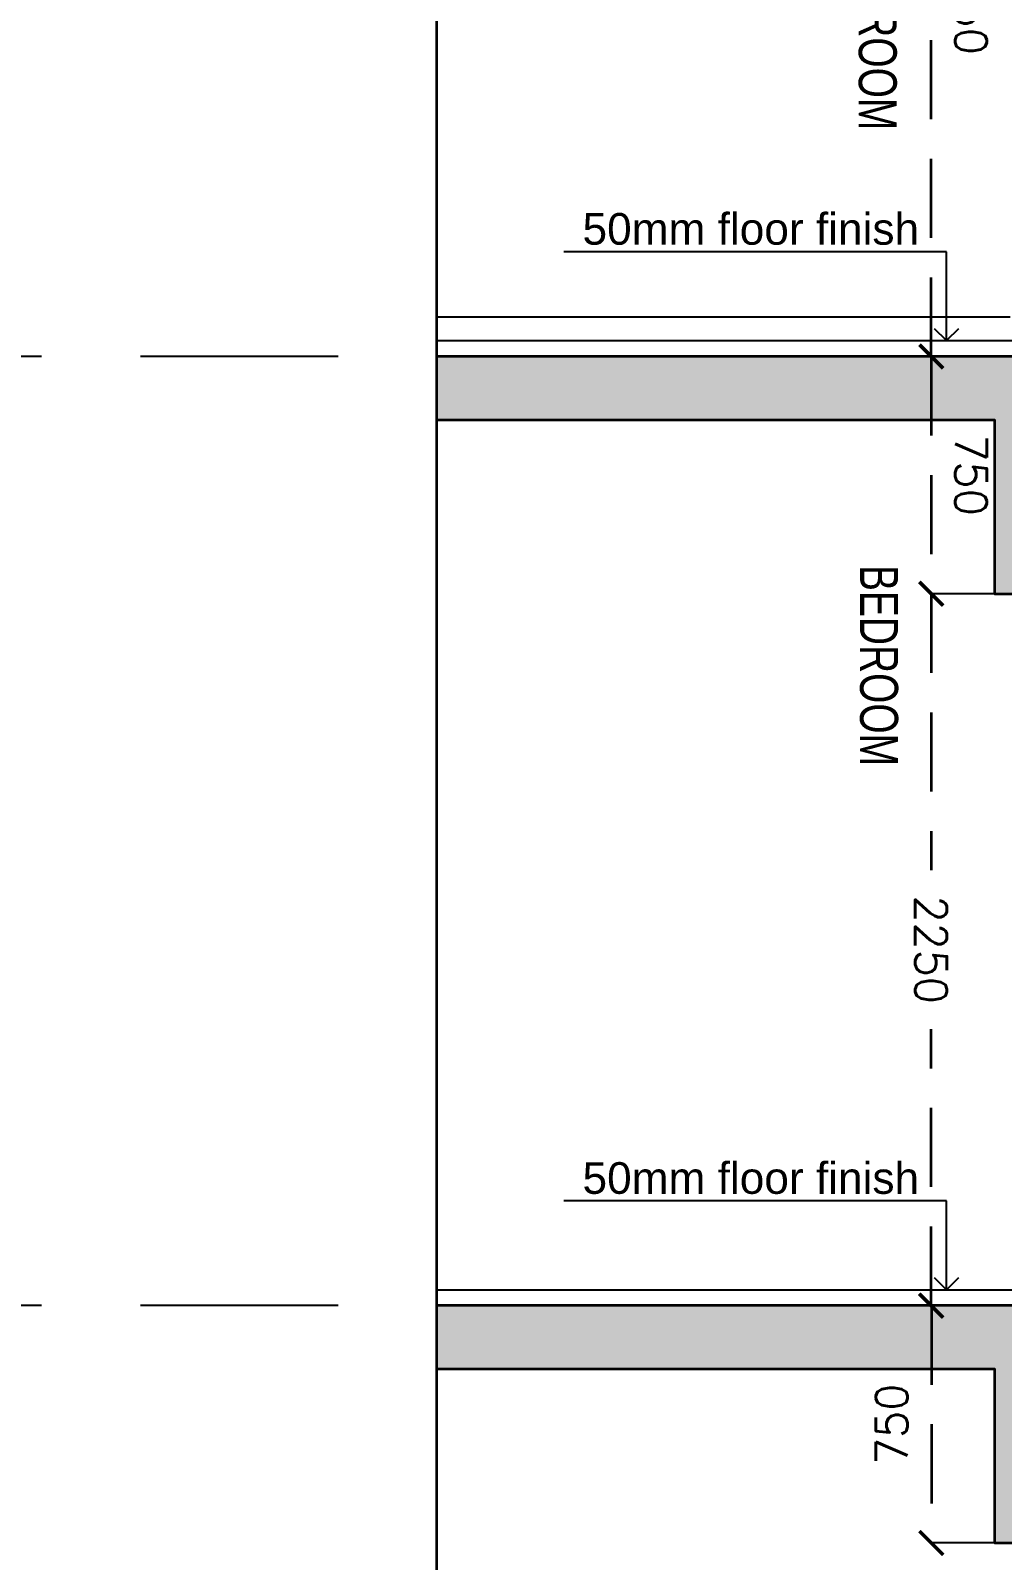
# Model space of a CAD drawing. Header units: millimetres. Extents: x 1066295 to 1300022, y -5734212 to -5454663.
# Drawn here: x 1117756 to 1120826, y -5541799 to -5536963 of the extents above; entities that cross this region are included whole.
import ezdxf

# ---------------------------------------------------------------- set-up
doc = ezdxf.new("R2010")
doc.units = ezdxf.units.MM
doc.header["$LTSCALE"] = 1000
doc.header["$MEASUREMENT"] = 0
for name, pattern in [('AUDIT_D_120904163729-0', [0]), ('T9_PROFILE SECTIONS$0$AUDIT_D_120904163729-0', [0]), ('T9_PROFILE SECTIONS$0$HIDDEN', [0.375, 0.25, -0.125]), ('T9_PROFILE SECTIONS$0$HIDDEN2', [0.1875, 0.125, -0.0625])]:
    doc.linetypes.add(name, pattern=pattern)
doc.layers.get('0').update_dxf_attribs({"linetype": 'AUDIT_D_120904163729-0'})
for name, color, linetype, lineweight in [('T9_PROFILE SECTIONS$0$A-DIMENSION', 2, 'Continuous', 35), ('T9_PROFILE SECTIONS$0$A-SLAB', 3, 'Continuous', 35), ('T9_PROFILE SECTIONS$0$a-Text', 4, 'Continuous', 0), ('T9_PROFILE SECTIONS$0$R0-18-10-2014-T1-1st Podium Floor Plan$0$Text', 7, 'Continuous', 0)]:
    doc.layers.add(name, color=color, linetype=linetype, lineweight=lineweight)
for name, color, linetype in [('T9_PROFILE SECTIONS$0$F.F.L', 36, 'Continuous'), ('T9_PROFILE SECTIONS$0$HATCH 150', 8, 'Continuous'), ('T9_PROFILE SECTIONS$0$Leader', 2, 'T9_PROFILE SECTIONS$0$AUDIT_D_120904163729-0'), ('T9_PROFILE SECTIONS$0$LEVEL', 7, 'Continuous')]:
    doc.layers.add(name, color=color, linetype=linetype)
doc.styles.add('T9_PROFILE SECTIONS$0$ARIAL ARROW', font='arial.ttf')
doc.styles.add('T9_PROFILE SECTIONS$0$Romans 1', font='romans.shx', dxfattribs={"height": 100})
doc.styles.add('T9_PROFILE SECTIONS$0$RSP_TXT 500', font='swisscl.ttf', dxfattribs={"height": 250})
doc.dimstyles.new('T9_PROFILE SECTIONS$0$ALPINE S', dxfattribs={"dimscale": 0, "dimtxt": 100, "dimasz": 75, "dimexe": 0, "dimexo": 0, "dimgap": 75, "dimtad": 1, "dimdec": 0, "dimzin": 0, "dimdsep": 46, "dimtxsty": 'T9_PROFILE SECTIONS$0$Romans 1', "dimblk": 'T9_PROFILE SECTIONS$0$_ArchTick', "dimcen": 0.09, "dimclrd": 256, "dimclre": 256, "dimclrt": 7, "dimadec": 0, "dimazin": 0, "dimtfac": 1, "dimtdec": 0, "dimtofl": 0, "dimtmove": 1, "dimatfit": 0, "dimldrblk": 'T9_PROFILE SECTIONS$0$_Open90', "dimfxl": 1, "dimtolj": 1, "dimtzin": 0, "dimarcsym": 0})

# ---------------------------------------------------------------- blocks, each defined once
blk = doc.blocks.new('T9_PROFILE SECTIONS$0$_ArchTick')
at = {"color": 0, "linetype": 'ByBlock', "const_width": 0.15}
blk.add_lwpolyline([(-0.5, -0.5), (0.5, 0.5)], dxfattribs=at)
blk = doc.blocks.new('*D856')
at = {"layer": 'T9_PROFILE SECTIONS$0$A-DIMENSION', "linetype": 'T9_PROFILE SECTIONS$0$HIDDEN', "lineweight": -2, "transparency": 16777216}
for p, q in [((1122546.2, -5538595.1), (1122346.7, -5538595.1)), ((1122546.2, -5539345.1), (1122346.7, -5539345.1))]:
    blk.add_line(p, q, dxfattribs=at)
at = {"layer": 'T9_PROFILE SECTIONS$0$A-DIMENSION', "linetype": 'T9_PROFILE SECTIONS$0$HIDDEN', "transparency": 16777216}
blk.add_line((1122346.7, -5538595.1), (1122346.7, -5539345.1), dxfattribs=at)
at = {"layer": 'T9_PROFILE SECTIONS$0$A-DIMENSION', "linetype": 'ByBlock', "transparency": 16777216, "xscale": 75, "yscale": 75, "zscale": 75}
for p, rotation in [((1122346.7, -5538595.1), 90), ((1122346.7, -5539345.1), 270)]:
    blk.add_blockref('T9_PROFILE SECTIONS$0$_ArchTick', p, dxfattribs=dict(at, rotation=rotation))
at = {"layer": 'T9_PROFILE SECTIONS$0$A-DIMENSION', "color": 7, "linetype": 'ByBlock', "transparency": 16777216, "insert": (1122221.7, -5538970.1), "char_height": 100, "attachment_point": 5, "rotation": 90, "style": 'T9_PROFILE SECTIONS$0$Romans 1'}
blk.add_mtext('\\A1;750', dxfattribs=at)
blk = doc.blocks.new('T9_PROFILE SECTIONS$0$_Open90')
at = {"color": 0, "linetype": 'ByBlock', "lineweight": -2}
for p, q in [((0, 0), (-1, 0)), ((-0.5, 0.5), (0, 0)), ((0, 0), (-0.5, -0.5))]:
    blk.add_line(p, q, dxfattribs=at)
blk = doc.blocks.new('*D857')
at = {"layer": 'T9_PROFILE SECTIONS$0$A-DIMENSION', "linetype": 'T9_PROFILE SECTIONS$0$HIDDEN', "lineweight": -2, "transparency": 16777216}
for p, q in [((1122546.2, -5536345.1), (1122345.8, -5536345.1)), ((1122546.2, -5538595.1), (1122345.8, -5538595.1))]:
    blk.add_line(p, q, dxfattribs=at)
at = {"layer": 'T9_PROFILE SECTIONS$0$A-DIMENSION', "linetype": 'T9_PROFILE SECTIONS$0$HIDDEN', "transparency": 16777216}
for p, q in [((1122345.8, -5536345.1), (1122345.8, -5537218.9)), ((1122345.8, -5538595.1), (1122345.8, -5537721.2))]:
    blk.add_line(p, q, dxfattribs=at)
at = {"layer": 'T9_PROFILE SECTIONS$0$A-DIMENSION', "linetype": 'ByBlock', "transparency": 16777216, "xscale": 75, "yscale": 75, "zscale": 75}
for p, rotation in [((1122345.8, -5536345.1), 90), ((1122345.8, -5538595.1), 270)]:
    blk.add_blockref('T9_PROFILE SECTIONS$0$_ArchTick', p, dxfattribs=dict(at, rotation=rotation))
at = {"layer": 'T9_PROFILE SECTIONS$0$A-DIMENSION', "color": 7, "linetype": 'ByBlock', "transparency": 16777216, "insert": (1122345.8, -5537470.1), "char_height": 100, "attachment_point": 5, "rotation": 270, "style": 'T9_PROFILE SECTIONS$0$Romans 1'}
blk.add_mtext('\\A1;2250', dxfattribs=at)
blk = doc.blocks.new('*D218')
at = {"layer": 'T9_PROFILE SECTIONS$0$A-DIMENSION', "linetype": 'T9_PROFILE SECTIONS$0$HIDDEN', "lineweight": -2, "transparency": 16777216}
for p, q in [((1323371.8, -5676244.4), (1323371.8, -5676044.8)), ((1325621.8, -5676244.4), (1325621.8, -5676044.8))]:
    blk.add_line(p, q, dxfattribs=at)
at = {"layer": 'T9_PROFILE SECTIONS$0$A-DIMENSION', "linetype": 'T9_PROFILE SECTIONS$0$HIDDEN', "transparency": 16777216}
blk.add_line((1323371.8, -5676044.8), (1325621.8, -5676044.8), dxfattribs=at)
at = {"layer": 'T9_PROFILE SECTIONS$0$A-DIMENSION', "linetype": 'ByBlock', "transparency": 16777216, "xscale": 75, "yscale": 75, "zscale": 75, "rotation": 180}
blk.add_blockref('T9_PROFILE SECTIONS$0$_ArchTick', (1323371.8, -5676044.8), dxfattribs=at)
at = {"layer": 'T9_PROFILE SECTIONS$0$A-DIMENSION', "linetype": 'ByBlock', "transparency": 16777216, "xscale": 75, "yscale": 75, "zscale": 75}
blk.add_blockref('T9_PROFILE SECTIONS$0$_ArchTick', (1325621.8, -5676044.8), dxfattribs=at)
at = {"layer": 'T9_PROFILE SECTIONS$0$A-DIMENSION', "color": 7, "linetype": 'ByBlock', "transparency": 16777216, "insert": (1324496.8, -5676169.8), "char_height": 100, "attachment_point": 5, "rotation": 180, "style": 'T9_PROFILE SECTIONS$0$Romans 1'}
blk.add_mtext('\\A1;2250', dxfattribs=at)
blk = doc.blocks.new('*D219')
at = {"layer": 'T9_PROFILE SECTIONS$0$A-DIMENSION', "linetype": 'T9_PROFILE SECTIONS$0$HIDDEN', "lineweight": -2, "transparency": 16777216}
for p, q in [((1322621.8, -5676244.4), (1322621.8, -5676044.8)), ((1323371.8, -5676244.4), (1323371.8, -5676044.8))]:
    blk.add_line(p, q, dxfattribs=at)
at = {"layer": 'T9_PROFILE SECTIONS$0$A-DIMENSION', "linetype": 'T9_PROFILE SECTIONS$0$HIDDEN', "transparency": 16777216}
blk.add_line((1323371.8, -5676044.8), (1322621.8, -5676044.8), dxfattribs=at)
at = {"layer": 'T9_PROFILE SECTIONS$0$A-DIMENSION', "linetype": 'ByBlock', "transparency": 16777216, "xscale": 75, "yscale": 75, "zscale": 75, "rotation": 180}
blk.add_blockref('T9_PROFILE SECTIONS$0$_ArchTick', (1322621.8, -5676044.8), dxfattribs=at)
at = {"layer": 'T9_PROFILE SECTIONS$0$A-DIMENSION', "linetype": 'ByBlock', "transparency": 16777216, "xscale": 75, "yscale": 75, "zscale": 75}
blk.add_blockref('T9_PROFILE SECTIONS$0$_ArchTick', (1323371.8, -5676044.8), dxfattribs=at)
at = {"layer": 'T9_PROFILE SECTIONS$0$A-DIMENSION', "color": 7, "linetype": 'ByBlock', "transparency": 16777216, "insert": (1322996.8, -5676169.8), "char_height": 100, "attachment_point": 5, "rotation": 180, "style": 'T9_PROFILE SECTIONS$0$Romans 1'}
blk.add_mtext('\\A1;750', dxfattribs=at)
blk = doc.blocks.new('T9_PROFILE SECTIONS$0$87i')
at = {"layer": 'T9_PROFILE SECTIONS$0$HATCH 150'}
h = blk.add_hatch(color=8, dxfattribs=at)
h.dxf.hatch_style = 1
h.paths.add_polyline_path([(1323521.8, -5677944.4), (1323371.8, -5677944.4), (1323221.8, -5677944.4), (1323221.8, -5676444.4), (1323371.8, -5676444.4), (1323371.8, -5674481), (1323171.8, -5674481), (1323171.8, -5676244.4), (1322621.8, -5676244.4), (1322621.8, -5676444.4), (1323021.8, -5676444.4), (1323021.8, -5677944.4), (1322621.8, -5677944.4), (1322621.8, -5678104.4), (1323521.8, -5678104.4)])
at = {"layer": 'T9_PROFILE SECTIONS$0$A-SLAB', "linetype": 'ByBlock'}
blk.add_lwpolyline([(1323521.8, -5677944.4), (1323371.8, -5677944.4), (1323221.8, -5677944.4), (1323221.8, -5676444.4), (1323371.8, -5676444.4), (1323371.8, -5674481), (1323171.8, -5674481), (1323171.8, -5676244.4), (1322621.8, -5676244.4), (1322621.8, -5676444.4), (1323021.8, -5676444.4), (1323021.8, -5677944.4), (1322621.8, -5677944.4), (1322621.8, -5678104.4), (1323521.8, -5678104.4)], close=True, dxfattribs=at)
at = {"layer": 'T9_PROFILE SECTIONS$0$F.F.L', "linetype": 'Continuous', "ltscale": 0.1}
blk.add_lwpolyline([(1323421.8, -5674481), (1323421.8, -5676444.4), (1323411.8, -5676444.4), (1323411.8, -5677944.4)], dxfattribs=at)
at = {"layer": 'T9_PROFILE SECTIONS$0$F.F.L', "color": 8, "linetype": 'Continuous', "ltscale": 0.1}
blk.add_lwpolyline([(1323496.8, -5674481), (1323496.8, -5676294.4)], dxfattribs=at)
at = {"layer": 'T9_PROFILE SECTIONS$0$a-Text', "linetype": 'ByBlock', "style": 'T9_PROFILE SECTIONS$0$RSP_TXT 500'}
blk.add_text('BEDROOM', height=120, rotation=180, dxfattribs=at).set_placement((1324722.1, -5675815.5))
at = {"layer": 'T9_PROFILE SECTIONS$0$R0-18-10-2014-T1-1st Podium Floor Plan$0$Text', "insert": (1323723.7, -5674942.7), "char_height": 100, "width": 1133.401, "attachment_point": 7, "rotation": 270, "style": 'T9_PROFILE SECTIONS$0$ARIAL ARROW'}
blk.add_mtext('50mm floor finish   ', dxfattribs=at)
at = {"layer": 'T9_PROFILE SECTIONS$0$A-DIMENSION', "linetype": 'ByBlock'}
for base, p1, p2, picture, middle in [((1322621.8, -5676044.8), (1323371.8, -5676244.4, 0), (1322621.8, -5676244.4, 0), '*D219', (1322996.8, -5676169.8)), ((1325621.8, -5676044.8), (1323371.8, -5676244.4), (1325621.8, -5676244.4, 0), '*D218', (1324496.8, -5676169.8))]:
    dim = blk.add_linear_dim(base=base, p1=p1, p2=p2, dimstyle='T9_PROFILE SECTIONS$0$ALPINE S', override={"dimscale": 1, "dimfxl": 5, "dimlwd": 65535, "dimarcsym": 1}, dxfattribs=at)
    dim.commit()
    dim.dimension.update_dxf_attribs({"geometry": picture, "text_midpoint": middle})
at = {"layer": 'T9_PROFILE SECTIONS$0$Leader'}
blk.add_leader([(1323421.8, -5676092.7), (1323702.7, -5676092.7), (1323702.7, -5674884.1)], dimstyle='T9_PROFILE SECTIONS$0$ALPINE S', override={"dimscale": 1, "dimtad": 0}, dxfattribs=at)
blk = doc.blocks.new('T9_PROFILE SECTIONS')
at = {"layer": 'T9_PROFILE SECTIONS$0$HATCH 150'}
h = blk.add_hatch(color=8, dxfattribs=at)
h.dxf.hatch_style = 1
h.paths.add_polyline_path([(1124246.2086, -5538445.054), (1124246.2086, -5538595.054), (1124246.2086, -5538745.054), (1122746.2086, -5538745.054), (1122746.2086, -5538595.054), (1120782.8348, -5538595.054), (1120782.8348, -5538795.054), (1122546.2086, -5538795.054), (1122546.2086, -5539345.054), (1122746.2086, -5539345.054), (1122746.2086, -5538945.054), (1124246.2086, -5538945.054), (1124246.2086, -5539345.054), (1124406.2086, -5539345.054), (1124406.2086, -5538445.054)])
at = {"layer": 'T9_PROFILE SECTIONS$0$A-SLAB', "linetype": 'ByBlock', "elevation": -0.01}
blk.add_lwpolyline([(1120782.8348, -5458086.3325), (1120782.8348, -5503916.8351), (1120987.2117, -5503916.8351), (1120987.2117, -5503995.2947), (1120426.9596, -5503995.2947), (1120426.9596, -5504110.3316), (1120782.8348, -5504110.3316), (1120782.8348, -5547128.2979)], dxfattribs=at)
at = {"layer": 'T9_PROFILE SECTIONS$0$A-SLAB', "linetype": 'ByBlock'}
blk.add_lwpolyline([(1124246.2086, -5538445.054), (1124246.2086, -5538595.054), (1124246.2086, -5538745.054), (1122746.2086, -5538745.054), (1122746.2086, -5538595.054), (1120782.8348, -5538595.054), (1120782.8348, -5538795.054), (1122546.2086, -5538795.054), (1122546.2086, -5539345.054), (1122746.2086, -5539345.054), (1122746.2086, -5538945.054), (1124246.2086, -5538945.054), (1124246.2086, -5539345.054), (1124406.2086, -5539345.054), (1124406.2086, -5538445.054)], close=True, dxfattribs=at)
at = {"layer": 'T9_PROFILE SECTIONS$0$F.F.L', "linetype": 'Continuous', "ltscale": 0.1}
blk.add_lwpolyline([(1120782.8348, -5538545.054), (1122746.2086, -5538545.054), (1122746.2086, -5538555.054), (1124246.2086, -5538555.054)], dxfattribs=at)
at = {"layer": 'T9_PROFILE SECTIONS$0$LEVEL', "color": 8, "linetype": 'T9_PROFILE SECTIONS$0$HIDDEN2', "ltscale": 5}
for p, q in [((1261097.5948, -5535595.054, -0.01), (1103452.4742, -5535595.054, -0.01)), ((1261097.5948, -5538595.054, -0.01), (1103452.4742, -5538595.054, -0.01))]:
    blk.add_line(p, q, dxfattribs=at)
at = {"layer": 'T9_PROFILE SECTIONS$0$a-Text', "insert": (1122119.8174, -5536254.0755), "char_height": 120, "attachment_point": 7, "rotation": 270, "style": 'T9_PROFILE SECTIONS$0$RSP_TXT 500'}
blk.add_mtext_dynamic_manual_height_columns('BEDROOM', width=1106.247749, gutter_width=500, heights=[0], dxfattribs=at)
at = {"layer": 'T9_PROFILE SECTIONS$0$R0-18-10-2014-T1-1st Podium Floor Plan$0$Text', "insert": (1121244.5379, -5538243.1232), "char_height": 100, "width": 1133.401091, "attachment_point": 7, "style": 'T9_PROFILE SECTIONS$0$ARIAL ARROW'}
blk.add_mtext('50mm floor finish   ', dxfattribs=at)
at = {"layer": 'T9_PROFILE SECTIONS$0$A-DIMENSION', "linetype": 'ByBlock'}
dim = blk.add_linear_dim(base=(1122345.7601, -5536345.054), p1=(1122546.2086, -5538595.054), p2=(1122546.2086, -5536345.054, -0.0202), angle=90, dimstyle='T9_PROFILE SECTIONS$0$ALPINE S', override={"dimscale": 1, "dimfxl": 5, "dimlwd": 65535, "dimarcsym": 1}, dxfattribs=at)
dim.commit()
dim.dimension.update_dxf_attribs({"geometry": '*D857', "text_midpoint": (1122345.7601, -5537470.054), "text_rotation": 270})
dim = blk.add_linear_dim(base=(1122346.6779, -5539345.054), p1=(1122546.2086, -5538595.054, -0.01), p2=(1122546.2086, -5539345.054, -0.01), angle=90, dimstyle='T9_PROFILE SECTIONS$0$ALPINE S', override={"dimscale": 1, "dimfxl": 5, "dimlwd": 65535, "dimarcsym": 1}, dxfattribs=at)
dim.commit()
dim.dimension.update_dxf_attribs({"geometry": '*D856', "text_midpoint": (1122221.6779, -5538970.054)})
at = {"layer": 'T9_PROFILE SECTIONS$0$Leader'}
blk.add_leader([(1122394.5596, -5538545.054), (1122394.5596, -5538264.1345), (1121185.941, -5538264.1345)], dimstyle='T9_PROFILE SECTIONS$0$ALPINE S', override={"dimscale": 1, "dimtad": 0}, dxfattribs=at)
at = {"linetype": 'ByBlock', "rotation": 90}
for p in [(-4553698.1532, -6858966.8482), (-4553698.1532, -6864966.8482)]:
    blk.add_blockref('T9_PROFILE SECTIONS$0$87i', p, dxfattribs=at)

msp = doc.modelspace()

# ---------------------------------------------------------------- block references
at = {"linetype": 'ByBlock'}
msp.add_blockref('T9_PROFILE SECTIONS', (-1745.2, -2398.4, 0.4), dxfattribs=at)

doc.saveas('drawing.dxf')
